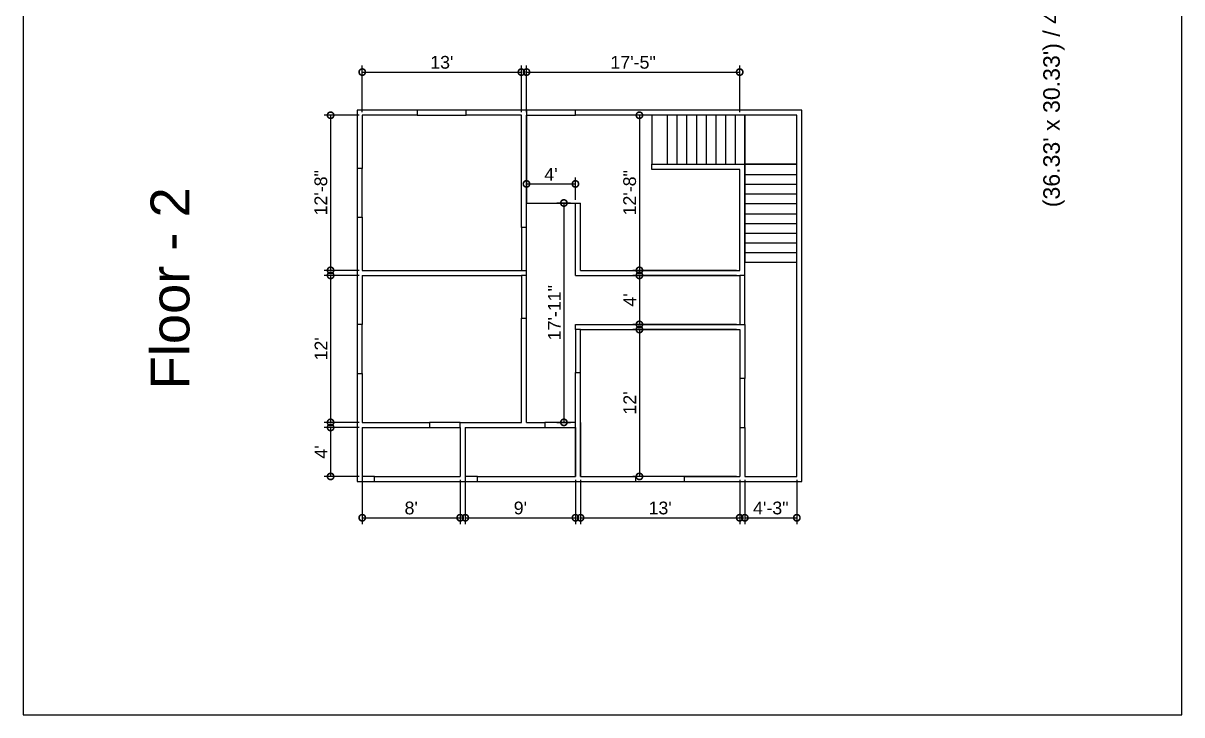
# Model space of a CAD drawing. Header units: feet. Extents: x 3114 to 4250, y -713 to 643.
# Drawn here: x 3114 to 4250, y -713 to -35 of the extents above; entities that cross this region are included whole.
import ezdxf

# ---------------------------------------------------------------- set-up
doc = ezdxf.new("R2010")
doc.units = ezdxf.units.FT
doc.header["$MEASUREMENT"] = 0
for name, color, linetype in [('2d doors', 82, 'Continuous'), ('2d walls', 9, 'Continuous'), ('2d windows', 150, 'Continuous'), ('dimentions', 230, 'Continuous')]:
    doc.layers.add(name, color=color, linetype=linetype)
doc.styles.get("Standard").update_dxf_attribs({"font": 'arial.ttf'})
doc.dimstyles.new('dimentions', dxfattribs={"dimscale": 5, "dimtxt": 2.5, "dimasz": 2.5, "dimexe": 1.25, "dimexo": 0.625, "dimtad": 1, "dimdec": 4, "dimzin": 0, "dimdsep": 46, "dimlunit": 4, "dimtxsty": 'Standard', "dimblk": 'DOTSMALL', "dimcen": 2.5, "dimadec": 0, "dimazin": 0, "dimtfac": 1, "dimtdec": 4, "dimtofl": 0, "dimtmove": 0, "dimatfit": 3, "dimfxl": 1, "dimtolj": 1, "dimtzin": 0, "dimarcsym": 0})

# ---------------------------------------------------------------- blocks, each defined once
blk = doc.blocks.new('_DotSmall')
at = {"color": 0, "linetype": 'ByBlock', "const_width": 0.5}
blk.add_lwpolyline([(-0.0625, 0, 1), (0.0625, 0, 1)], format="xyb", close=True, dxfattribs=at)
blk = doc.blocks.new('*D61')
at = {"layer": 'Defpoints', "color": 0, "transparency": 16777216}
for p in [(3446.5, -125, -6), (3415.5, -277), (3446.5, -277, -6)]:
    blk.add_point(p, dxfattribs=at)
at = {"layer": 'dimentions', "color": 0, "lineweight": -2, "transparency": 16777216}
for p, q in [((3443.4, -125), (3409.2, -125)), ((3415.5, -125), (3415.5, -277)), ((3443.4, -277), (3409.2, -277))]:
    blk.add_line(p, q, dxfattribs=at)
at = {"layer": 'dimentions', "color": 0, "lineweight": -2, "transparency": 16777216, "xscale": 12.5, "yscale": 12.5, "zscale": 12.5}
for p, rotation in [((3415.5, -125), 90), ((3415.5, -277), 270)]:
    blk.add_blockref('_DotSmall', p, dxfattribs=dict(at, rotation=rotation))
at = {"layer": 'dimentions', "color": 0, "transparency": 16777216, "insert": (3406, -201), "char_height": 12.5, "attachment_point": 5, "rotation": 90}
blk.add_mtext('\\A1;12\'-8"', dxfattribs=at)
blk = doc.blocks.new('*D62')
at = {"layer": 'Defpoints', "color": 0, "transparency": 16777216}
for p in [(3446.5, -282, -6), (3415.5, -426), (3446.5, -426, -6)]:
    blk.add_point(p, dxfattribs=at)
at = {"layer": 'dimentions', "color": 0, "lineweight": -2, "transparency": 16777216}
for p, q in [((3443.4, -282), (3409.2, -282)), ((3415.5, -282), (3415.5, -426)), ((3443.4, -426), (3409.2, -426))]:
    blk.add_line(p, q, dxfattribs=at)
at = {"layer": 'dimentions', "color": 0, "lineweight": -2, "transparency": 16777216, "xscale": 12.5, "yscale": 12.5, "zscale": 12.5}
for p, rotation in [((3415.5, -282), 90), ((3415.5, -426), 270)]:
    blk.add_blockref('_DotSmall', p, dxfattribs=dict(at, rotation=rotation))
at = {"layer": 'dimentions', "color": 0, "transparency": 16777216, "insert": (3406.1, -354), "char_height": 12.5, "attachment_point": 5, "rotation": 90}
blk.add_mtext("\\A1;12'", dxfattribs=at)
blk = doc.blocks.new('*D63')
at = {"layer": 'Defpoints', "color": 0, "transparency": 16777216}
for p in [(3446.5, -431, -6), (3415.5, -479), (3446.5, -479, -6)]:
    blk.add_point(p, dxfattribs=at)
at = {"layer": 'dimentions', "color": 0, "lineweight": -2, "transparency": 16777216}
for p, q in [((3443.4, -431), (3409.2, -431)), ((3415.5, -431), (3415.5, -479)), ((3443.4, -479), (3409.2, -479))]:
    blk.add_line(p, q, dxfattribs=at)
at = {"layer": 'dimentions', "color": 0, "lineweight": -2, "transparency": 16777216, "xscale": 12.5, "yscale": 12.5, "zscale": 12.5}
for p, rotation in [((3415.5, -431), 90), ((3415.5, -479), 270)]:
    blk.add_blockref('_DotSmall', p, dxfattribs=dict(at, rotation=rotation))
at = {"layer": 'dimentions', "color": 0, "transparency": 16777216, "insert": (3406.1, -455), "char_height": 12.5, "attachment_point": 5, "rotation": 90}
blk.add_mtext("\\A1;4'", dxfattribs=at)
blk = doc.blocks.new('*D64')
at = {"layer": 'Defpoints', "color": 0, "transparency": 16777216}
for p in [(3446.5, -479, -6), (3542.5, -479, -6), (3542.5, -519.5)]:
    blk.add_point(p, dxfattribs=at)
at = {"layer": 'dimentions', "color": 0, "lineweight": -2, "transparency": 16777216}
for p, q in [((3446.5, -482.2), (3446.5, -525.8)), ((3542.5, -482.2), (3542.5, -525.8)), ((3446.5, -519.5), (3542.5, -519.5))]:
    blk.add_line(p, q, dxfattribs=at)
at = {"layer": 'dimentions', "color": 0, "lineweight": -2, "transparency": 16777216, "xscale": 12.5, "yscale": 12.5, "zscale": 12.5, "rotation": 180}
blk.add_blockref('_DotSmall', (3446.5, -519.5), dxfattribs=at)
at = {"layer": 'dimentions', "color": 0, "lineweight": -2, "transparency": 16777216, "xscale": 12.5, "yscale": 12.5, "zscale": 12.5}
blk.add_blockref('_DotSmall', (3542.5, -519.5), dxfattribs=at)
at = {"layer": 'dimentions', "color": 0, "transparency": 16777216, "insert": (3494.5, -510), "char_height": 12.5, "attachment_point": 5}
blk.add_mtext("\\A1;8'", dxfattribs=at)
blk = doc.blocks.new('*D65')
at = {"layer": 'Defpoints', "color": 0, "transparency": 16777216}
for p in [(3547.5, -479, -6), (3655.5, -479, -6), (3655.5, -519.5)]:
    blk.add_point(p, dxfattribs=at)
at = {"layer": 'dimentions', "color": 0, "lineweight": -2, "transparency": 16777216}
for p, q in [((3547.5, -482.2), (3547.5, -525.8)), ((3655.5, -482.2), (3655.5, -525.8)), ((3547.5, -519.5), (3655.5, -519.5))]:
    blk.add_line(p, q, dxfattribs=at)
at = {"layer": 'dimentions', "color": 0, "lineweight": -2, "transparency": 16777216, "xscale": 12.5, "yscale": 12.5, "zscale": 12.5, "rotation": 180}
blk.add_blockref('_DotSmall', (3547.5, -519.5), dxfattribs=at)
at = {"layer": 'dimentions', "color": 0, "lineweight": -2, "transparency": 16777216, "xscale": 12.5, "yscale": 12.5, "zscale": 12.5}
blk.add_blockref('_DotSmall', (3655.5, -519.5), dxfattribs=at)
at = {"layer": 'dimentions', "color": 0, "transparency": 16777216, "insert": (3601.5, -510), "char_height": 12.5, "attachment_point": 5}
blk.add_mtext("\\A1;9'", dxfattribs=at)
blk = doc.blocks.new('*D66')
at = {"layer": 'Defpoints', "color": 0, "transparency": 16777216}
for p in [(3602.5, -82.7), (3446.5, -125, -6), (3602.5, -125, -6)]:
    blk.add_point(p, dxfattribs=at)
at = {"layer": 'dimentions', "color": 0, "lineweight": -2, "transparency": 16777216}
for p, q in [((3446.5, -121.9), (3446.5, -76.4)), ((3602.5, -121.9), (3602.5, -76.4)), ((3446.5, -82.7), (3602.5, -82.7))]:
    blk.add_line(p, q, dxfattribs=at)
at = {"layer": 'dimentions', "color": 0, "lineweight": -2, "transparency": 16777216, "xscale": 12.5, "yscale": 12.5, "zscale": 12.5, "rotation": 180}
blk.add_blockref('_DotSmall', (3446.5, -82.7), dxfattribs=at)
at = {"layer": 'dimentions', "color": 0, "lineweight": -2, "transparency": 16777216, "xscale": 12.5, "yscale": 12.5, "zscale": 12.5}
blk.add_blockref('_DotSmall', (3602.5, -82.7), dxfattribs=at)
at = {"layer": 'dimentions', "color": 0, "transparency": 16777216, "insert": (3524.5, -73.2), "char_height": 12.5, "attachment_point": 5}
blk.add_mtext("\\A1;13'", dxfattribs=at)
blk = doc.blocks.new('*D67')
at = {"layer": 'Defpoints', "color": 0, "transparency": 16777216}
for p in [(3660.5, -479, -6), (3816.5, -479, -6), (3816.5, -519.5)]:
    blk.add_point(p, dxfattribs=at)
at = {"layer": 'dimentions', "color": 0, "lineweight": -2, "transparency": 16777216}
for p, q in [((3660.5, -482.2), (3660.5, -525.8)), ((3816.5, -482.2), (3816.5, -525.8)), ((3660.5, -519.5), (3816.5, -519.5))]:
    blk.add_line(p, q, dxfattribs=at)
at = {"layer": 'dimentions', "color": 0, "lineweight": -2, "transparency": 16777216, "xscale": 12.5, "yscale": 12.5, "zscale": 12.5, "rotation": 180}
blk.add_blockref('_DotSmall', (3660.5, -519.5), dxfattribs=at)
at = {"layer": 'dimentions', "color": 0, "lineweight": -2, "transparency": 16777216, "xscale": 12.5, "yscale": 12.5, "zscale": 12.5}
blk.add_blockref('_DotSmall', (3816.5, -519.5), dxfattribs=at)
at = {"layer": 'dimentions', "color": 0, "transparency": 16777216, "insert": (3738.5, -510), "char_height": 12.5, "attachment_point": 5}
blk.add_mtext("\\A1;13'", dxfattribs=at)
blk = doc.blocks.new('*D68')
at = {"layer": 'Defpoints', "color": 0, "transparency": 16777216}
for p in [(3821.5, -479, -6), (3872.5, -479, -6), (3872.5, -519.5)]:
    blk.add_point(p, dxfattribs=at)
at = {"layer": 'dimentions', "color": 0, "lineweight": -2, "transparency": 16777216}
for p, q in [((3821.5, -482.2), (3821.5, -525.8)), ((3872.5, -482.2), (3872.5, -525.8)), ((3821.5, -519.5), (3872.5, -519.5))]:
    blk.add_line(p, q, dxfattribs=at)
at = {"layer": 'dimentions', "color": 0, "lineweight": -2, "transparency": 16777216, "xscale": 12.5, "yscale": 12.5, "zscale": 12.5, "rotation": 180}
blk.add_blockref('_DotSmall', (3821.5, -519.5), dxfattribs=at)
at = {"layer": 'dimentions', "color": 0, "lineweight": -2, "transparency": 16777216, "xscale": 12.5, "yscale": 12.5, "zscale": 12.5}
blk.add_blockref('_DotSmall', (3872.5, -519.5), dxfattribs=at)
at = {"layer": 'dimentions', "color": 0, "transparency": 16777216, "insert": (3847, -510), "char_height": 12.5, "attachment_point": 5}
blk.add_mtext('\\A1;4\'-3"', dxfattribs=at)
blk = doc.blocks.new('*D69')
at = {"layer": 'Defpoints', "color": 0, "transparency": 16777216}
for p in [(3816.5, -335, -6), (3718.2, -479), (3816.5, -479, -6)]:
    blk.add_point(p, dxfattribs=at)
at = {"layer": 'dimentions', "color": 0, "lineweight": -2, "transparency": 16777216}
for p, q in [((3813.4, -335), (3711.9, -335)), ((3718.2, -335), (3718.2, -479)), ((3813.4, -479), (3711.9, -479))]:
    blk.add_line(p, q, dxfattribs=at)
at = {"layer": 'dimentions', "color": 0, "lineweight": -2, "transparency": 16777216, "xscale": 12.5, "yscale": 12.5, "zscale": 12.5}
for p, rotation in [((3718.2, -335), 90), ((3718.2, -479), 270)]:
    blk.add_blockref('_DotSmall', p, dxfattribs=dict(at, rotation=rotation))
at = {"layer": 'dimentions', "color": 0, "transparency": 16777216, "insert": (3708.8, -407), "char_height": 12.5, "attachment_point": 5, "rotation": 90}
blk.add_mtext("\\A1;12'", dxfattribs=at)
blk = doc.blocks.new('*D71')
at = {"layer": 'Defpoints', "color": 0, "transparency": 16777216}
for p in [(3634, -211, -6), (3634, -426, -6), (3644.2, -426)]:
    blk.add_point(p, dxfattribs=at)
at = {"layer": 'dimentions', "color": 0, "lineweight": -2, "transparency": 16777216}
for p, q in [((3637.1, -211), (3650.5, -211)), ((3644.2, -211), (3644.2, -426)), ((3637.1, -426), (3650.5, -426))]:
    blk.add_line(p, q, dxfattribs=at)
at = {"layer": 'dimentions', "color": 0, "lineweight": -2, "transparency": 16777216, "xscale": 12.5, "yscale": 12.5, "zscale": 12.5}
for p, rotation in [((3644.2, -211), 90), ((3644.2, -426), 270)]:
    blk.add_blockref('_DotSmall', p, dxfattribs=dict(at, rotation=rotation))
at = {"layer": 'dimentions', "color": 0, "transparency": 16777216, "insert": (3634.8, -318.5), "char_height": 12.5, "attachment_point": 5, "rotation": 90}
blk.add_mtext('\\A1;17\'-11"', dxfattribs=at)
blk = doc.blocks.new('*D73')
at = {"layer": 'Defpoints', "color": 0, "transparency": 16777216}
for p in [(3816.5, -282, -6), (3718.2, -330), (3816.5, -330, -6)]:
    blk.add_point(p, dxfattribs=at)
at = {"layer": 'dimentions', "color": 0, "lineweight": -2, "transparency": 16777216}
for p, q in [((3813.4, -282), (3711.9, -282)), ((3718.2, -282), (3718.2, -330)), ((3813.4, -330), (3711.9, -330))]:
    blk.add_line(p, q, dxfattribs=at)
at = {"layer": 'dimentions', "color": 0, "lineweight": -2, "transparency": 16777216, "xscale": 12.5, "yscale": 12.5, "zscale": 12.5}
for p, rotation in [((3718.2, -282), 90), ((3718.2, -330), 270)]:
    blk.add_blockref('_DotSmall', p, dxfattribs=dict(at, rotation=rotation))
at = {"layer": 'dimentions', "color": 0, "transparency": 16777216, "insert": (3708.8, -306), "char_height": 12.5, "attachment_point": 5, "rotation": 90}
blk.add_mtext("\\A1;4'", dxfattribs=at)
blk = doc.blocks.new('*D75')
at = {"layer": 'Defpoints', "color": 0, "transparency": 16777216}
for p in [(3816.5, -82.7), (3607.5, -125, -6), (3816.5, -125, -6)]:
    blk.add_point(p, dxfattribs=at)
at = {"layer": 'dimentions', "color": 0, "lineweight": -2, "transparency": 16777216}
for p, q in [((3607.5, -121.9), (3607.5, -76.4)), ((3816.5, -121.9), (3816.5, -76.4)), ((3607.5, -82.7), (3816.5, -82.7))]:
    blk.add_line(p, q, dxfattribs=at)
at = {"layer": 'dimentions', "color": 0, "lineweight": -2, "transparency": 16777216, "xscale": 12.5, "yscale": 12.5, "zscale": 12.5, "rotation": 180}
blk.add_blockref('_DotSmall', (3607.5, -82.7), dxfattribs=at)
at = {"layer": 'dimentions', "color": 0, "lineweight": -2, "transparency": 16777216, "xscale": 12.5, "yscale": 12.5, "zscale": 12.5}
blk.add_blockref('_DotSmall', (3816.5, -82.7), dxfattribs=at)
at = {"layer": 'dimentions', "color": 0, "transparency": 16777216, "insert": (3712, -73.2), "char_height": 12.5, "attachment_point": 5}
blk.add_mtext('\\A1;17\'-5"', dxfattribs=at)
blk = doc.blocks.new('*D76')
at = {"layer": 'Defpoints', "color": 0, "transparency": 16777216}
for p in [(3730.2, -125, -6), (3718.2, -277), (3816.5, -277, -6)]:
    blk.add_point(p, dxfattribs=at)
at = {"layer": 'dimentions', "color": 0, "lineweight": -2, "transparency": 16777216}
for p, q in [((3727.1, -125), (3711.9, -125)), ((3718.2, -125), (3718.2, -277)), ((3813.4, -277), (3711.9, -277))]:
    blk.add_line(p, q, dxfattribs=at)
at = {"layer": 'dimentions', "color": 0, "lineweight": -2, "transparency": 16777216, "xscale": 12.5, "yscale": 12.5, "zscale": 12.5}
for p, rotation in [((3718.2, -125), 90), ((3718.2, -277), 270)]:
    blk.add_blockref('_DotSmall', p, dxfattribs=dict(at, rotation=rotation))
at = {"layer": 'dimentions', "color": 0, "transparency": 16777216, "insert": (3708.7, -201), "char_height": 12.5, "attachment_point": 5, "rotation": 90}
blk.add_mtext('\\A1;12\'-8"', dxfattribs=at)
blk = doc.blocks.new('*D77')
at = {"layer": 'Defpoints', "color": 0, "transparency": 16777216}
for p in [(3655.5, -192.3), (3607.5, -211, -6), (3655.5, -211, -6)]:
    blk.add_point(p, dxfattribs=at)
at = {"layer": 'dimentions', "color": 0, "lineweight": -2, "transparency": 16777216}
for p, q in [((3607.5, -207.9), (3607.5, -186)), ((3607.5, -192.3), (3655.5, -192.3)), ((3655.5, -207.9), (3655.5, -186))]:
    blk.add_line(p, q, dxfattribs=at)
at = {"layer": 'dimentions', "color": 0, "lineweight": -2, "transparency": 16777216, "xscale": 12.5, "yscale": 12.5, "zscale": 12.5, "rotation": 180}
blk.add_blockref('_DotSmall', (3607.5, -192.3), dxfattribs=at)
at = {"layer": 'dimentions', "color": 0, "lineweight": -2, "transparency": 16777216, "xscale": 12.5, "yscale": 12.5, "zscale": 12.5}
blk.add_blockref('_DotSmall', (3655.5, -192.3), dxfattribs=at)
at = {"layer": 'dimentions', "color": 0, "transparency": 16777216, "insert": (3631.5, -182.9), "char_height": 12.5, "attachment_point": 5}
blk.add_mtext("\\A1;4'", dxfattribs=at)

msp = doc.modelspace()

# ---------------------------------------------------------------- linework, layer by layer
at = {"layer": '2d doors', "elevation": -6}
for points in [[(3607.498, -277.03672), (3607.498, -235.03672), (3602.498, -235.03672), (3602.498, -277.03672)], [(3607.498, -324.03672), (3607.498, -282.03672), (3602.498, -282.03672), (3602.498, -324.03672)], [(3816.498, -330.03672), (3821.498, -330.03672), (3821.498, -282.03672), (3816.498, -282.03672)], [(3660.498, -377.03672), (3660.498, -335.03672), (3655.498, -335.03672), (3655.498, -377.03672)], [(3512.498, -431.03672), (3542.498, -431.03672), (3542.498, -426.03672), (3512.498, -426.03672)], [(3625.498, -431.03672), (3655.498, -431.03672), (3655.498, -426.03672), (3625.498, -426.03672)]]:
    msp.add_lwpolyline(points, close=True, dxfattribs=at)
at = {"layer": '2d walls'}
for p, q in [((3446.498, -125.03672, -6), (3446.498, -177.03672, -6)), ((3602.498, -235.03672, -6), (3602.498, -125.03672, -6)), ((3607.498, -125.03672, -6), (3607.498, -211.03672, -6)), ((3607.498, -235.03672, -6), (3607.498, -125.03672, -6)), ((3754.998, -125.03672, -6), (3745.498, -125.03672, -6)), ((3745.498, -125.03672, -6), (3745.498, -173.03672, -6)), ((3764.498, -125.03672, -6), (3754.998, -125.03672, -6)), ((3754.998, -125.03672, -6), (3754.998, -173.03672, -6)), ((3773.998, -125.03672, -6), (3764.498, -125.03672, -6)), ((3764.498, -125.03672, -6), (3764.498, -173.03672, -6)), ((3783.498, -125.03672, -6), (3773.998, -125.03672, -6)), ((3773.998, -125.03672, -6), (3773.998, -173.03672, -6)), ((3792.998, -125.03672, -6), (3783.498, -125.03672, -6)), ((3783.498, -125.03672, -6), (3783.498, -173.03672, -6)), ((3802.498, -125.03672, -6), (3792.998, -125.03672, -6)), ((3792.998, -125.03672, -6), (3792.998, -173.03672, -6)), ((3811.998, -125.03672, -6), (3802.498, -125.03672, -6)), ((3802.498, -125.03672, -6), (3802.498, -173.03672, -6)), ((3821.498, -125.03672, -6), (3811.998, -125.03672, -6)), ((3811.998, -125.03672, -6), (3811.998, -173.03672, -6)), ((3730.248, -178.03672, -6), (3730.248, -173.03672, -6)), ((3816.498, -178.03672, -6), (3730.248, -178.03672, -6)), ((3816.498, -277.03672, -6), (3816.498, -178.03672, -6)), ((3821.498, -282.03672, -6), (3821.498, -173.03672, -6)), ((3821.498, -192.53672, -6), (3821.498, -183.03672, -6)), ((3821.498, -183.03672, -6), (3872.498, -183.03672, -6)), ((3821.498, -202.03672, -6), (3821.498, -192.53672, -6)), ((3821.498, -192.53672, -6), (3872.498, -192.53672, -6)), ((3821.498, -211.53672, -6), (3821.498, -202.03672, -6)), ((3821.498, -202.03672, -6), (3872.498, -202.03672, -6)), ((3607.498, -211.03672, -6), (3660.498, -211.03672, -6)), ((3655.498, -282.03672, -6), (3655.498, -211.03672, -6)), ((3660.498, -277.03672, -6), (3660.498, -211.03672, -6)), ((3821.498, -221.03672, -6), (3821.498, -211.53672, -6)), ((3821.498, -211.53672, -6), (3872.498, -211.53672, -6)), ((3446.498, -225.03672, -6), (3446.498, -277.03672, -6)), ((3821.498, -231.03672, -6), (3821.498, -221.53672, -6)), ((3821.498, -221.53672, -6), (3872.498, -221.53672, -6)), ((3821.498, -240.53672, -6), (3821.498, -231.03672, -6)), ((3821.498, -231.03672, -6), (3872.498, -231.03672, -6)), ((3821.498, -250.03672, -6), (3821.498, -240.53672, -6)), ((3821.498, -240.53672, -6), (3872.498, -240.53672, -6)), ((3821.498, -259.53672, -6), (3821.498, -250.03672, -6)), ((3821.498, -250.03672, -6), (3872.498, -250.03672, -6)), ((3821.498, -269.03672, -6), (3821.498, -259.53672, -6)), ((3821.498, -259.53672, -6), (3872.498, -259.53672, -6)), ((3446.498, -277.03672, -6), (3602.498, -277.03672, -6)), ((3446.498, -282.03672, -6), (3602.498, -282.03672, -6)), ((3446.498, -282.03672, -6), (3446.498, -330.03672, -6)), ((3607.498, -282.03672, -6), (3607.498, -277.03672, -6)), ((3655.498, -282.03672, -6), (3816.498, -282.03672, -6)), ((3660.498, -277.03672, -6), (3816.498, -277.03672, -6)), ((3602.498, -426.03672, -6), (3602.498, -324.03672, -6)), ((3607.498, -426.03672, -6), (3607.498, -324.03672, -6)), ((3655.498, -330.03672, -6), (3816.498, -330.03672, -6)), ((3655.498, -335.03672, -6), (3655.498, -330.03672, -6)), ((3660.498, -335.03672, -6), (3816.498, -335.03672, -6)), ((3816.498, -335.03672, -6), (3816.498, -383.03672, -6)), ((3821.498, -330.03672, -6), (3821.498, -383.03672, -6)), ((3446.498, -378.03672, -6), (3446.498, -426.03672, -6)), ((3655.498, -426.03672, -6), (3655.498, -377.03672, -6)), ((3660.498, -479.03672, -6), (3660.498, -377.03672, -6)), ((3446.498, -426.03672, -6), (3512.498, -426.03672, -6)), ((3446.498, -431.03672, -6), (3512.498, -431.03672, -6)), ((3446.498, -431.03672, -6), (3512.498, -431.03672, -6)), ((3542.498, -426.03672, -6), (3602.498, -426.03672, -6)), ((3542.498, -431.03672, -6), (3542.498, -479.03672, -6)), ((3547.498, -431.03672, -6), (3547.498, -479.03672, -6)), ((3547.498, -431.03672, -6), (3607.498, -431.03672, -6)), ((3607.498, -426.03672, -6), (3625.498, -426.03672, -6)), ((3607.498, -431.03672, -6), (3625.498, -431.03672, -6)), ((3655.498, -431.03672, -6), (3655.498, -479.03672, -6)), ((3655.498, -479.03672, -6), (3655.498, -431.03672, -6)), ((3660.498, -426.03672, -6), (3660.498, -479.03672, -6)), ((3816.498, -431.03672, -6), (3816.498, -479.03672, -6)), ((3821.498, -431.03672, -6), (3821.498, -479.03672, -6))]:
    msp.add_line(p, q, dxfattribs=at)
msp.add_lwpolyline([(3114.15135, -712.62783), (4249.88861, -712.62783), (4249.88861, 643.10071), (3114.15135, 643.10071)], close=True, dxfattribs=at)
at = {"layer": '2d walls', "elevation": -6}
for points in [[(3500.498, -120.03672), (3441.498, -120.03672), (3441.498, -177.03672)], [(3607.498, -120.03672), (3548.498, -120.03672)], [(3762.498, -484.03672), (3877.498, -484.03672), (3877.498, -120.03672), (3655.498, -120.03672)], [(3500.498, -125.03672), (3446.498, -125.03672), (3446.498, -177.03672)], [(3602.498, -125.03672), (3548.498, -125.03672)], [(3821.498, -479.03672), (3872.498, -479.03672), (3872.498, -125.03672), (3655.498, -125.03672)], [(3441.498, -225.03672), (3441.498, -330.03672)], [(3446.498, -225.03672), (3446.498, -277.03672)], [(3446.498, -282.03672), (3446.498, -330.03672)], [(3441.498, -378.03672), (3441.498, -484.03672), (3446.498, -484.03672)], [(3446.498, -378.03672), (3446.498, -426.03672)], [(3446.498, -431.03672), (3446.498, -479.03672)], [(3458.498, -479.03672), (3542.498, -479.03672)], [(3458.498, -484.03672), (3547.498, -484.03672)], [(3559.498, -479.03672), (3655.498, -479.03672)], [(3559.498, -484.03672), (3714.498, -484.03672)], [(3660.498, -479.03672), (3714.498, -479.03672)], [(3762.498, -479.03672), (3816.498, -479.03672)]]:
    msp.add_lwpolyline(points, dxfattribs=at)
for points in [[(3730.248, -173.03672), (3821.498, -173.03672), (3821.498, -125.03672), (3730.248, -125.03672)], [(3821.498, -173.03672), (3872.498, -173.03672), (3872.498, -125.03672), (3821.498, -125.03672)], [(3821.498, -269.03672), (3872.498, -269.03672), (3872.498, -173.03672), (3821.498, -173.03672)]]:
    msp.add_lwpolyline(points, close=True, dxfattribs=at)
at = {"layer": '2d windows', "elevation": -6}
for points in [[(3500.498, -125.03672), (3548.498, -125.03672), (3548.498, -120.03672), (3500.498, -120.03672)], [(3607.498, -125.03672), (3655.498, -125.03672), (3655.498, -120.03672), (3607.498, -120.03672)], [(3446.498, -225.03672), (3446.498, -177.03672), (3441.498, -177.03672), (3441.498, -225.03672)], [(3446.498, -378.03672), (3446.498, -330.03672), (3441.498, -330.03672), (3441.498, -378.03672)], [(3821.498, -431.03672), (3821.498, -383.03672), (3816.498, -383.03672), (3816.498, -431.03672)], [(3446.498, -484.03672), (3458.498, -484.03672), (3458.498, -479.03672), (3446.498, -479.03672)], [(3547.498, -484.03672), (3559.498, -484.03672), (3559.498, -479.03672), (3547.498, -479.03672)], [(3714.498, -484.03672), (3762.498, -484.03672), (3762.498, -479.03672), (3714.498, -479.03672)]]:
    msp.add_lwpolyline(points, close=True, dxfattribs=at)

# ---------------------------------------------------------------- texts
at = {"layer": 'dimentions', "attachment_point": 1, "rotation": 90}
for s, width, gutter_width, insert, char_height in [("(36.33' x 30.33') / 435.5 = 2.53 %%", 27711.9782403, 81.00713, (4114.05911, -215.14955), 16.2014267), ('Floor - 2', 6495.8663677, 190.4249, (3239.02881, -393.63932), 38.084981)]:
    msp.add_mtext_dynamic_manual_height_columns(s, width=width, gutter_width=gutter_width, heights=[0], dxfattribs=dict(at, insert=insert, char_height=char_height))

# ---------------------------------------------------------------- dimensions: what is measured, and where the dimension line sits
at = {"layer": 'dimentions'}
for base, p1, p2, picture, middle in [((3602.498, -82.69026), (3446.498, -125.03672, -6), (3602.498, -125.03672, -6), '*D66', (3524.498, -73.17884)), ((3816.498, -82.69026), (3607.498, -125.03672, -6), (3816.498, -125.03672, -6), '*D75', (3711.998, -73.1831)), ((3655.498, -192.28505), (3607.498, -211.03672, -6), (3655.498, -211.03672, -6), '*D77', (3631.498, -182.91005)), ((3542.498, -519.5419), (3446.498, -479.03672, -6), (3542.498, -479.03672, -6), '*D64', (3494.498, -510.03473)), ((3655.498, -519.5419), (3547.498, -479.03672, -6), (3655.498, -479.03672, -6), '*D65', (3601.498, -510.03473)), ((3816.498, -519.5419), (3660.498, -479.03672, -6), (3816.498, -479.03672, -6), '*D67', (3738.498, -510.03047)), ((3872.498, -519.5419), (3821.498, -479.03672, -6), (3872.498, -479.03672, -6), '*D68', (3846.998, -510.03047))]:
    dim = msp.add_linear_dim(base=base, p1=p1, p2=p2, dimstyle='dimentions', dxfattribs=at)
    dim.commit()
    dim.dimension.update_dxf_attribs({"geometry": picture, "text_midpoint": middle})
for base, p1, p2, picture, middle in [((3415.48988, -277.03672), (3446.498, -125.03672, -6), (3446.498, -277.03672, -6), '*D61', (3405.98271, -201.03672)), ((3718.17202, -277.03672), (3730.248, -125.03672, -6), (3816.498, -277.03672, -6), '*D76', (3708.66486, -201.03672)), ((3644.22429, -426.03672), (3633.998, -211.03672, -6), (3633.998, -426.03672, -6), '*D71', (3634.82371, -318.53672)), ((3415.48988, -426.03672), (3446.498, -282.03672, -6), (3446.498, -426.03672, -6), '*D62', (3406.0893, -354.03672)), ((3718.17202, -330.03672), (3816.498, -282.03672, -6), (3816.498, -330.03672, -6), '*D73', (3708.79702, -306.03672)), ((3718.17202, -479.03672), (3816.498, -335.03672, -6), (3816.498, -479.03672, -6), '*D69', (3708.77144, -407.03672)), ((3415.48988, -479.03672), (3446.498, -431.03672, -6), (3446.498, -479.03672, -6), '*D63', (3406.11488, -455.03672))]:
    dim = msp.add_linear_dim(base=base, p1=p1, p2=p2, angle=90, dimstyle='dimentions', dxfattribs=at)
    dim.commit()
    dim.dimension.update_dxf_attribs({"geometry": picture, "text_midpoint": middle})

doc.saveas('drawing.dxf')
